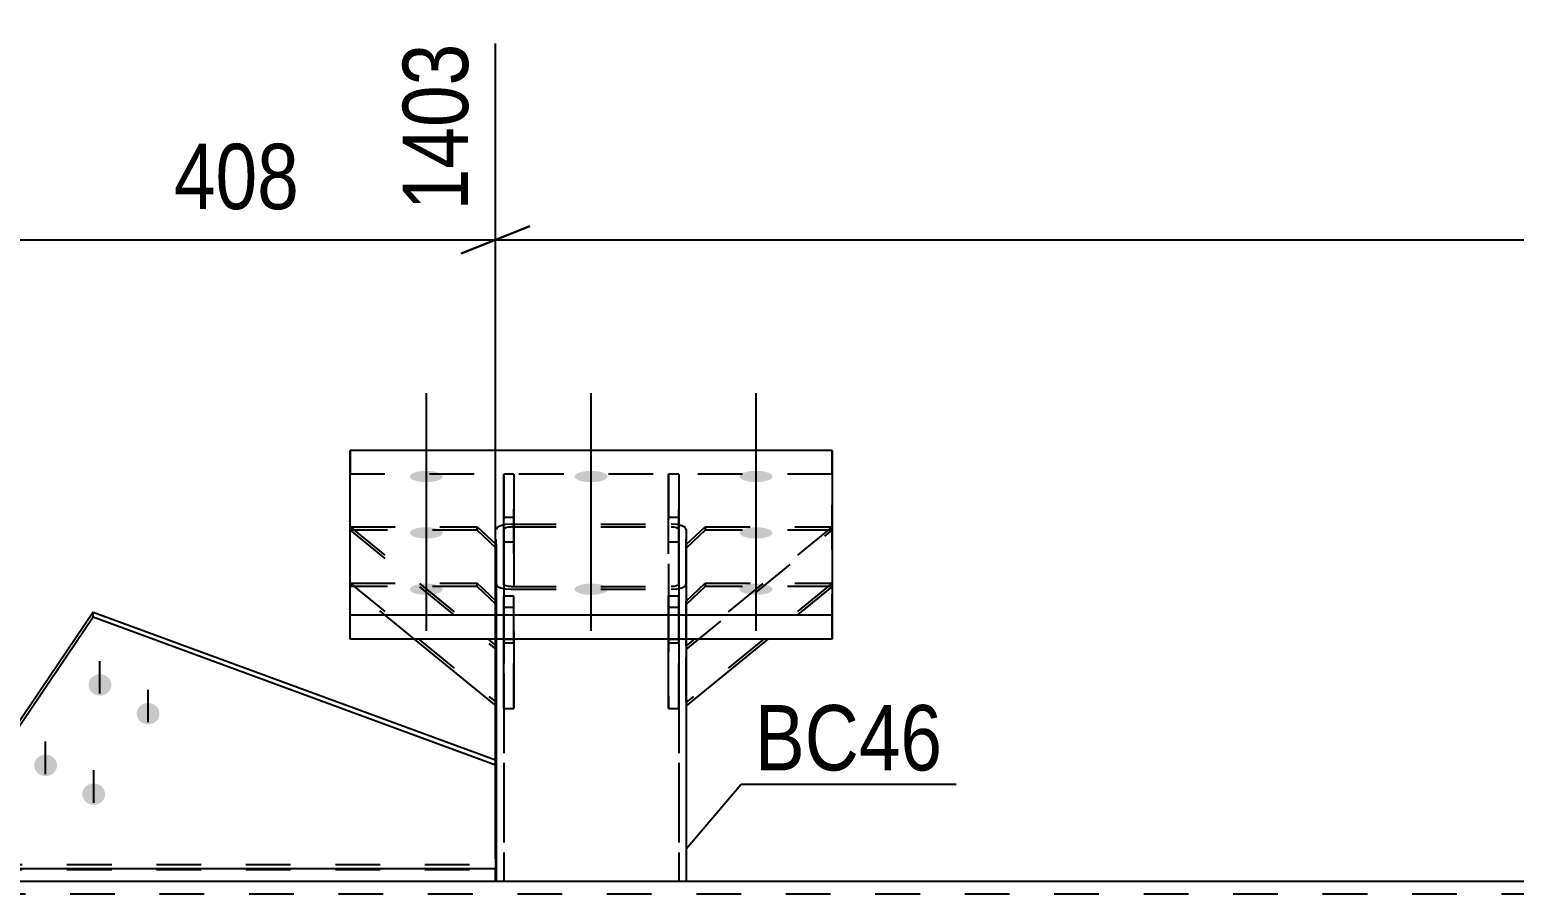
# Model space of a CAD drawing. Header units: millimetres. Extents: x 0 to 841, y 0 to 594.
# Drawn here: x 82.2 to 147.3, y 91.1 to 129 of the extents above; entities that cross this region are included whole.
import ezdxf

# ---------------------------------------------------------------- set-up
doc = ezdxf.new("R2010")
doc.units = ezdxf.units.MM
doc.linetypes.add('DXK_LINE_DOT2', pattern=[3.9198, 1.9599, -1.9599])
doc.styles.add('Arial Narrow', font='ARIALN.TTF', dxfattribs={"height": 0.2})

# ---------------------------------------------------------------- blocks, each defined once
blk = doc.blocks.new('Part-761545952-5666 - 5633')
at = {"color": 2, "linetype": 'Continuous'}
for p, q in [((79.932, 91.689), (79.932, 92.245)), ((79.932, 92.245), (79.932, 92.245)), ((102.626, 92.245), (79.932, 92.245)), ((102.626, 92.245), (102.626, 91.689))]:
    blk.add_line(p, q, dxfattribs=at)
at = {"color": 7, "linetype": 'DXK_LINE_DOT2'}
for p, q in [((79.932, 92.245), (79.932, 91.689)), ((79.932, 92.245), (79.932, 92.245)), ((102.626, 91.689), (102.626, 92.245)), ((79.932, 91.689), (79.932, 91.689)), ((102.626, 91.689), (79.932, 91.689))]:
    blk.add_line(p, q, dxfattribs=at)
blk = doc.blocks.new('Bolt-761545952-5667 - 5633')
at = {"linetype": 'Continuous'}
for points in [[(85.297, 100.778), (85.401, 100.768), (85.5, 100.738), (85.591, 100.688), (85.668, 100.623), (85.73, 100.543), (85.772, 100.454), (85.794, 100.357), (85.794, 100.259), (85.772, 100.163), (85.73, 100.073), (85.668, 99.994), (85.591, 99.928), (85.5, 99.879), (85.401, 99.849), (85.297, 99.839), (85.193, 99.849), (85.094, 99.879), (85.003, 99.928), (84.925, 99.994), (84.864, 100.073), (84.821, 100.163), (84.8, 100.259), (84.8, 100.357), (84.821, 100.454), (84.864, 100.543), (84.925, 100.623), (85.003, 100.688), (85.094, 100.738), (85.193, 100.768)], [(87.407, 99.519), (87.511, 99.508), (87.611, 99.478), (87.701, 99.429), (87.779, 99.363), (87.84, 99.284), (87.883, 99.194), (87.904, 99.098), (87.904, 99), (87.883, 98.904), (87.84, 98.814), (87.779, 98.734), (87.701, 98.669), (87.611, 98.62), (87.511, 98.589), (87.407, 98.579), (87.303, 98.589), (87.204, 98.62), (87.113, 98.669), (87.036, 98.734), (86.974, 98.814), (86.932, 98.904), (86.91, 99), (86.91, 99.098), (86.932, 99.194), (86.974, 99.284), (87.036, 99.363), (87.113, 99.429), (87.204, 99.478), (87.303, 99.508)], [(82.914, 97.253), (83.018, 97.243), (83.117, 97.212), (83.208, 97.163), (83.286, 97.097), (83.347, 97.018), (83.39, 96.928), (83.411, 96.832), (83.411, 96.734), (83.39, 96.638), (83.347, 96.548), (83.286, 96.469), (83.208, 96.403), (83.117, 96.354), (83.018, 96.323), (82.914, 96.313), (82.81, 96.323), (82.711, 96.354), (82.62, 96.403), (82.542, 96.469), (82.481, 96.548), (82.439, 96.638), (82.417, 96.734), (82.417, 96.832), (82.439, 96.928), (82.481, 97.018), (82.542, 97.097), (82.62, 97.163), (82.711, 97.212), (82.81, 97.243)], [(85.024, 95.993), (85.128, 95.983), (85.228, 95.953), (85.318, 95.904), (85.396, 95.838), (85.457, 95.758), (85.5, 95.669), (85.522, 95.573), (85.522, 95.474), (85.5, 95.378), (85.457, 95.289), (85.396, 95.209), (85.318, 95.143), (85.228, 95.094), (85.128, 95.064), (85.024, 95.054), (84.92, 95.064), (84.821, 95.094), (84.73, 95.143), (84.653, 95.209), (84.591, 95.289), (84.549, 95.378), (84.527, 95.474), (84.527, 95.573), (84.549, 95.669), (84.591, 95.758), (84.653, 95.838), (84.73, 95.904), (84.821, 95.953), (84.92, 95.983)]]:
    blk.add_hatch(color=1, dxfattribs=at).paths.add_polyline_path(points)
at = {"color": 1, "linetype": 'Continuous'}
for p, q in [((85.297, 99.928), (85.297, 101.354)), ((87.407, 98.669), (87.407, 100.094)), ((82.914, 96.403), (82.914, 97.828)), ((85.024, 95.143), (85.024, 96.569))]:
    blk.add_line(p, q, dxfattribs=at)
blk = doc.blocks.new('Part-761545952-5651 - 5633')
at = {"color": 2, "linetype": 'Continuous'}
for p, q in [((84.996, 103.499), (79.932, 96.008)), ((84.996, 103.271), (84.996, 103.499)), ((84.996, 103.499), (102.626, 97.024)), ((84.996, 103.271), (79.932, 95.78)), ((102.626, 96.796), (84.996, 103.271)), ((102.626, 97.024), (102.626, 92.245)), ((79.932, 96.008), (79.932, 92.245))]:
    blk.add_line(p, q, dxfattribs=at)
at = {"color": 7, "linetype": 'DXK_LINE_DOT2'}
for p, q in [((79.932, 92.445), (102.626, 92.445)), ((79.932, 92.245), (79.932, 92.217)), ((79.932, 92.217), (79.932, 92.245)), ((79.932, 92.217), (102.626, 92.217)), ((102.626, 92.217), (102.626, 92.245)), ((102.626, 92.245), (102.626, 92.217))]:
    blk.add_line(p, q, dxfattribs=at)
blk = doc.blocks.new('Part-761545952-5678 - 5633')
at = {"color": 7, "linetype": 'DXK_LINE_DOT2'}
for p, q in [((96.264, 107.085), (96.264, 107.237)), ((96.264, 107.237), (101.82, 107.237)), ((96.264, 107.237), (102.653, 102.016)), ((101.82, 107.085), (96.264, 107.085)), ((96.264, 107.085), (102.653, 101.864)), ((101.82, 107.085), (101.82, 107.237)), ((101.82, 107.237), (102.653, 106.454)), ((102.653, 106.302), (101.82, 107.085)), ((102.653, 106.302), (102.653, 106.454)), ((102.653, 106.454), (102.653, 102.016)), ((102.653, 101.864), (102.653, 106.302)), ((102.653, 101.864), (102.653, 102.016))]:
    blk.add_line(p, q, dxfattribs=at)
blk = doc.blocks.new('Part-761545952-5673 - 5633')
at = {"color": 7, "linetype": 'DXK_LINE_DOT2'}
for p, q in [((96.264, 104.615), (96.264, 104.767)), ((96.264, 104.767), (101.82, 104.767)), ((96.264, 104.767), (102.653, 99.546)), ((101.82, 104.615), (101.82, 104.767)), ((101.82, 104.767), (102.653, 103.984)), ((101.82, 104.615), (96.264, 104.615)), ((99.078, 102.315), (96.264, 104.615)), ((102.653, 103.832), (101.82, 104.615)), ((102.653, 103.832), (102.653, 103.984)), ((102.653, 103.984), (102.653, 99.546)), ((102.653, 103.832), (102.653, 102.315)), ((102.653, 99.394), (102.653, 99.546))]:
    blk.add_line(p, q, dxfattribs=at)
at = {"color": 2, "linetype": 'Continuous'}
for p, q in [((102.653, 99.394), (99.078, 102.315)), ((102.653, 102.315), (102.653, 99.394))]:
    blk.add_line(p, q, dxfattribs=at)
blk = doc.blocks.new('Part-761545952-5683 - 5633')
at = {"color": 7, "linetype": 'DXK_LINE_DOT2'}
for p, q in [((110.986, 103.984), (111.82, 104.767)), ((117.375, 104.767), (110.986, 99.546)), ((111.82, 104.767), (117.375, 104.767)), ((111.82, 104.767), (111.82, 104.615)), ((117.375, 104.767), (117.375, 104.615)), ((111.82, 104.615), (110.986, 103.832)), ((117.375, 104.615), (111.82, 104.615)), ((117.375, 104.615), (114.561, 102.315)), ((110.986, 99.546), (110.986, 103.984)), ((110.986, 103.984), (110.986, 103.832)), ((110.986, 103.832), (110.986, 102.315)), ((110.986, 99.546), (110.986, 99.394))]:
    blk.add_line(p, q, dxfattribs=at)
at = {"color": 2, "linetype": 'Continuous'}
for p in [(110.986, 102.315), (114.561, 102.315)]:
    blk.add_line(p, (110.986, 99.394), dxfattribs=at)
blk = doc.blocks.new('Part-761545952-5688 - 5633')
at = {"color": 7, "linetype": 'DXK_LINE_DOT2'}
for p, q in [((110.653, 109.536), (110.208, 109.536)), ((110.208, 109.536), (110.208, 102.13)), ((110.208, 107.636), (110.208, 109.536)), ((110.653, 102.13), (110.653, 109.536)), ((110.653, 109.536), (110.653, 107.636)), ((110.653, 107.636), (110.208, 107.636)), ((110.208, 106.568), (110.208, 107.636)), ((110.653, 107.636), (110.653, 106.568)), ((110.653, 106.568), (110.208, 106.568)), ((110.208, 102.13), (110.208, 106.568)), ((110.653, 106.568), (110.653, 102.13)), ((110.653, 102.13), (110.208, 102.13))]:
    blk.add_line(p, q, dxfattribs=at)
blk = doc.blocks.new('Part-761545952-5693 - 5633')
at = {"color": 7, "linetype": 'DXK_LINE_DOT2'}
for p, q in [((103.431, 109.536), (102.986, 109.536)), ((102.986, 109.536), (102.986, 102.13)), ((102.986, 107.636), (102.986, 109.536)), ((103.431, 102.13), (103.431, 109.536)), ((103.431, 109.536), (103.431, 107.636)), ((103.431, 107.636), (102.986, 107.636)), ((102.986, 106.568), (102.986, 107.636)), ((103.431, 107.636), (103.431, 106.568)), ((103.431, 106.568), (102.986, 106.568)), ((102.986, 102.13), (102.986, 106.568)), ((103.431, 106.568), (103.431, 102.13)), ((103.431, 102.13), (102.986, 102.13))]:
    blk.add_line(p, q, dxfattribs=at)
blk = doc.blocks.new('Part-761545952-5698 - 5633')
at = {"color": 7, "linetype": 'DXK_LINE_DOT2'}
for p, q in [((110.209, 104.216), (110.209, 103.718)), ((110.209, 102.316), (110.209, 104.216)), ((110.209, 104.216), (110.653, 104.216)), ((110.653, 103.718), (110.653, 104.216)), ((110.653, 102.316), (110.653, 104.216)), ((110.209, 103.718), (110.209, 99.28)), ((110.209, 103.718), (110.653, 103.718)), ((110.653, 99.28), (110.653, 103.718))]:
    blk.add_line(p, q, dxfattribs=at)
at = {"color": 2, "linetype": 'Continuous'}
for p, q in [((110.209, 99.28), (110.209, 102.316)), ((110.209, 102.316), (110.653, 102.316)), ((110.653, 102.316), (110.653, 99.28)), ((110.209, 99.28), (110.653, 99.28))]:
    blk.add_line(p, q, dxfattribs=at)
blk = doc.blocks.new('Part-761545952-5703 - 5633')
at = {"color": 7, "linetype": 'DXK_LINE_DOT2'}
for p, q in [((102.986, 104.216), (102.986, 103.718)), ((102.987, 102.316), (102.986, 104.216)), ((102.986, 104.216), (103.431, 104.216)), ((103.431, 103.718), (103.431, 104.216)), ((103.431, 102.316), (103.431, 104.216)), ((102.986, 103.718), (102.986, 99.28)), ((102.986, 103.718), (103.431, 103.718)), ((103.431, 99.28), (103.431, 103.718))]:
    blk.add_line(p, q, dxfattribs=at)
at = {"color": 2, "linetype": 'Continuous'}
for p, q in [((102.986, 99.28), (102.987, 102.316)), ((102.987, 102.316), (103.431, 102.316)), ((103.431, 102.316), (103.431, 99.28)), ((102.986, 99.28), (103.431, 99.28))]:
    blk.add_line(p, q, dxfattribs=at)
blk = doc.blocks.new('Bolt-761545952-5732 - 5633')
at = {"linetype": 'Continuous'}
for points in [[(99.597, 109.193), (99.447, 109.198), (99.304, 109.214), (99.173, 109.24), (99.061, 109.275), (98.972, 109.316), (98.91, 109.364), (98.879, 109.414), (98.879, 109.466), (98.91, 109.516), (98.972, 109.563), (99.061, 109.605), (99.173, 109.64), (99.304, 109.666), (99.447, 109.681), (99.597, 109.687), (99.747, 109.681), (99.891, 109.666), (100.022, 109.64), (100.134, 109.605), (100.223, 109.563), (100.284, 109.516), (100.316, 109.466), (100.316, 109.414), (100.284, 109.364), (100.223, 109.316), (100.134, 109.275), (100.022, 109.24), (99.891, 109.214), (99.747, 109.198)], [(106.82, 109.193), (106.669, 109.198), (106.526, 109.214), (106.395, 109.24), (106.283, 109.275), (106.194, 109.316), (106.133, 109.364), (106.101, 109.414), (106.101, 109.466), (106.133, 109.516), (106.194, 109.563), (106.283, 109.605), (106.395, 109.64), (106.526, 109.666), (106.669, 109.681), (106.82, 109.687), (106.97, 109.681), (107.113, 109.666), (107.244, 109.64), (107.356, 109.605), (107.445, 109.563), (107.506, 109.516), (107.538, 109.466), (107.538, 109.414), (107.506, 109.364), (107.445, 109.316), (107.356, 109.275), (107.244, 109.24), (107.113, 109.214), (106.97, 109.198)], [(114.042, 109.193), (113.892, 109.198), (113.748, 109.214), (113.617, 109.24), (113.505, 109.275), (113.416, 109.316), (113.355, 109.364), (113.324, 109.414), (113.324, 109.466), (113.355, 109.516), (113.416, 109.563), (113.505, 109.605), (113.617, 109.64), (113.748, 109.666), (113.892, 109.681), (114.042, 109.687), (114.192, 109.681), (114.336, 109.666), (114.466, 109.64), (114.578, 109.605), (114.667, 109.563), (114.729, 109.516), (114.76, 109.466), (114.76, 109.414), (114.729, 109.364), (114.667, 109.316), (114.578, 109.275), (114.466, 109.24), (114.336, 109.214), (114.192, 109.198)], [(99.597, 106.723), (99.447, 106.728), (99.304, 106.744), (99.173, 106.77), (99.061, 106.804), (98.972, 106.846), (98.911, 106.893), (98.879, 106.944), (98.879, 106.996), (98.911, 107.046), (98.972, 107.093), (99.061, 107.135), (99.173, 107.17), (99.304, 107.195), (99.447, 107.211), (99.597, 107.217), (99.748, 107.211), (99.891, 107.195), (100.022, 107.17), (100.134, 107.135), (100.223, 107.093), (100.284, 107.046), (100.316, 106.996), (100.316, 106.944), (100.284, 106.893), (100.223, 106.846), (100.134, 106.804), (100.022, 106.77), (99.891, 106.744), (99.748, 106.728)], [(114.042, 106.723), (113.892, 106.728), (113.748, 106.744), (113.617, 106.77), (113.505, 106.804), (113.416, 106.846), (113.355, 106.893), (113.324, 106.944), (113.324, 106.996), (113.355, 107.046), (113.416, 107.093), (113.505, 107.135), (113.617, 107.17), (113.748, 107.195), (113.892, 107.211), (114.042, 107.217), (114.192, 107.211), (114.336, 107.195), (114.466, 107.17), (114.579, 107.135), (114.667, 107.093), (114.729, 107.046), (114.76, 106.996), (114.76, 106.944), (114.729, 106.893), (114.667, 106.846), (114.579, 106.804), (114.466, 106.77), (114.336, 106.744), (114.192, 106.728)], [(99.598, 104.253), (99.447, 104.258), (99.304, 104.274), (99.173, 104.3), (99.061, 104.334), (98.972, 104.376), (98.911, 104.423), (98.879, 104.474), (98.879, 104.525), (98.911, 104.576), (98.972, 104.623), (99.061, 104.665), (99.173, 104.699), (99.304, 104.725), (99.447, 104.741), (99.598, 104.747), (99.748, 104.741), (99.891, 104.725), (100.022, 104.699), (100.134, 104.665), (100.223, 104.623), (100.284, 104.576), (100.316, 104.525), (100.316, 104.474), (100.284, 104.423), (100.223, 104.376), (100.134, 104.334), (100.022, 104.3), (99.891, 104.274), (99.748, 104.258)], [(106.82, 104.253), (106.67, 104.258), (106.526, 104.274), (106.395, 104.3), (106.283, 104.334), (106.194, 104.376), (106.133, 104.423), (106.102, 104.474), (106.102, 104.525), (106.133, 104.576), (106.194, 104.623), (106.283, 104.665), (106.395, 104.699), (106.526, 104.725), (106.67, 104.741), (106.82, 104.747), (106.97, 104.741), (107.114, 104.725), (107.244, 104.699), (107.357, 104.665), (107.445, 104.623), (107.507, 104.576), (107.538, 104.525), (107.538, 104.474), (107.507, 104.423), (107.445, 104.376), (107.357, 104.334), (107.244, 104.3), (107.114, 104.274), (106.97, 104.258)], [(114.042, 104.253), (113.892, 104.258), (113.748, 104.274), (113.618, 104.3), (113.505, 104.334), (113.417, 104.376), (113.355, 104.423), (113.324, 104.474), (113.324, 104.525), (113.355, 104.576), (113.417, 104.623), (113.505, 104.665), (113.618, 104.699), (113.748, 104.725), (113.892, 104.741), (114.042, 104.747), (114.192, 104.741), (114.336, 104.725), (114.467, 104.699), (114.579, 104.665), (114.667, 104.623), (114.729, 104.576), (114.76, 104.525), (114.76, 104.474), (114.729, 104.423), (114.667, 104.376), (114.579, 104.334), (114.467, 104.3), (114.336, 104.274), (114.192, 104.258)]]:
    blk.add_hatch(color=1, dxfattribs=at).paths.add_polyline_path(points)
at = {"color": 1, "linetype": 'Continuous'}
for p, q in [((99.597, 107.613), (99.597, 113.094)), ((106.82, 107.613), (106.82, 113.094)), ((114.042, 107.613), (114.042, 113.094)), ((99.597, 105.143), (99.597, 110.624)), ((114.042, 105.143), (114.042, 110.624)), ((99.598, 102.672), (99.598, 108.154)), ((106.82, 102.672), (106.82, 108.154)), ((114.042, 102.672), (114.042, 108.154))]:
    blk.add_line(p, q, dxfattribs=at)
blk = doc.blocks.new('Part-761545952-5756 - 5633')
at = {"color": 7, "linetype": 'DXK_LINE_DOT2'}
for p, q in [((103.064, 107.333), (102.848, 107.284)), ((103.32, 107.351), (103.064, 107.333)), ((103.32, 107.351), (110.32, 107.351)), ((110.575, 107.333), (110.32, 107.351)), ((110.791, 107.284), (110.575, 107.333)), ((102.704, 107.21), (102.653, 107.123)), ((102.653, 104.729), (102.653, 107.123)), ((102.653, 91.689), (102.653, 107.123)), ((102.848, 107.284), (102.704, 107.21)), ((102.986, 107.123), (103.012, 107.166)), ((102.986, 104.729), (102.986, 107.123)), ((102.986, 107.123), (102.986, 91.689)), ((103.012, 107.166), (103.084, 107.203)), ((103.084, 107.203), (103.192, 107.228)), ((103.192, 107.228), (103.32, 107.237)), ((103.32, 107.237), (110.32, 107.237)), ((110.32, 107.237), (110.447, 107.228)), ((110.447, 107.228), (110.555, 107.203)), ((110.555, 107.203), (110.628, 107.166)), ((110.628, 107.166), (110.653, 107.123)), ((110.653, 104.729), (110.653, 107.123)), ((110.653, 107.123), (110.653, 91.689)), ((110.936, 107.21), (110.791, 107.284)), ((110.986, 107.123), (110.936, 107.21)), ((110.986, 104.729), (110.986, 107.123)), ((110.986, 107.123), (110.986, 91.689)), ((102.653, 104.729), (102.653, 99.394)), ((102.653, 104.729), (102.704, 104.641)), ((102.986, 104.729), (102.986, 91.689)), ((103.012, 104.685), (102.986, 104.729)), ((110.653, 104.729), (110.628, 104.685)), ((110.653, 104.729), (110.653, 91.689)), ((110.936, 104.641), (110.986, 104.729)), ((110.986, 104.729), (110.986, 99.394)), ((102.704, 104.641), (102.848, 104.567)), ((102.848, 104.567), (103.065, 104.518)), ((103.084, 104.648), (103.012, 104.685)), ((103.065, 104.518), (103.32, 104.501)), ((103.192, 104.623), (103.084, 104.648)), ((103.32, 104.615), (103.192, 104.623)), ((103.32, 104.615), (110.32, 104.615)), ((103.32, 104.501), (110.32, 104.501)), ((110.447, 104.623), (110.32, 104.615)), ((110.32, 104.501), (110.575, 104.518)), ((110.555, 104.648), (110.447, 104.623)), ((110.628, 104.685), (110.555, 104.648)), ((110.575, 104.518), (110.791, 104.567)), ((110.791, 104.567), (110.936, 104.641)), ((110.986, 91.689), (102.653, 91.689)), ((110.986, 91.689), (110.986, 91.689))]:
    blk.add_line(p, q, dxfattribs=at)
at = {"color": 2, "linetype": 'Continuous'}
for p, q in [((102.653, 99.394), (102.653, 91.689)), ((110.986, 99.394), (110.986, 91.689))]:
    blk.add_line(p, q, dxfattribs=at)
blk = doc.blocks.new('Part-761545952-5834 - 5633')
at = {"color": 2, "linetype": 'Continuous'}
for p, q in [((117.375, 110.58), (96.264, 110.58)), ((96.264, 103.359), (96.264, 110.58)), ((117.375, 110.58), (117.375, 103.359)), ((117.375, 103.359), (96.264, 103.359)), ((96.264, 102.315), (96.264, 103.359)), ((117.375, 103.359), (117.375, 102.315)), ((117.375, 102.315), (96.264, 102.315))]:
    blk.add_line(p, q, dxfattribs=at)
at = {"color": 7, "linetype": 'DXK_LINE_DOT2'}
for p, q in [((96.264, 110.58), (96.264, 109.536)), ((117.375, 109.536), (117.375, 110.58)), ((117.375, 109.536), (96.264, 109.536)), ((96.264, 102.315), (96.264, 109.536)), ((117.375, 102.315), (117.375, 109.536))]:
    blk.add_line(p, q, dxfattribs=at)
blk = doc.blocks.new('Part-761545952-5869 - 5633')
at = {"color": 2, "linetype": 'Continuous'}
blk.add_line((297.617, 91.689), (68.821, 91.689), dxfattribs=at)
at = {"color": 7, "linetype": 'DXK_LINE_DOT2'}
blk.add_line((297.617, 91.134), (68.821, 91.134), dxfattribs=at)
blk = doc.blocks.new('Part-761545952-5880 - 5633')
at = {"color": 7, "linetype": 'DXK_LINE_DOT2'}
for p, q in [((110.986, 106.454), (111.82, 107.237)), ((117.375, 107.237), (110.986, 102.016)), ((111.82, 107.085), (110.986, 106.302)), ((110.986, 101.864), (117.375, 107.085)), ((111.82, 107.237), (117.375, 107.237)), ((111.82, 107.237), (111.82, 107.085)), ((117.375, 107.085), (111.82, 107.085)), ((117.375, 107.237), (117.375, 107.085)), ((110.986, 102.016), (110.986, 106.454)), ((110.986, 106.454), (110.986, 106.302)), ((110.986, 106.302), (110.986, 101.864)), ((110.986, 102.016), (110.986, 101.864))]:
    blk.add_line(p, q, dxfattribs=at)
blk = doc.blocks.new('StraightDimension-761545952-5925 - 5633')
at = {"color": 7, "linetype": 'Continuous'}
for p, q in [((102.626, 92.689), (102.626, 128.416)), ((104.126, 120.404), (101.126, 119.204)), ((102.626, 119.804), (315.494, 119.804))]:
    blk.add_line(p, q, dxfattribs=at)
blk = doc.blocks.new('StraightDimension-761545952-5947 - 5633')
at = {"color": 7, "linetype": 'Continuous'}
for p, q in [((102.626, 92.689), (102.626, 128.416)), ((79.932, 93.245), (79.932, 126.588)), ((81.432, 120.404), (78.432, 119.204)), ((101.126, 119.204), (104.126, 120.404)), ((79.932, 119.804), (102.626, 119.804))]:
    blk.add_line(p, q, dxfattribs=at)
at = {"color": 0}
blk.add_wipeout([(94.621, 120.554), (94.621, 124.754), (87.937, 124.754), (87.937, 120.554)], dxfattribs=at)
at = {"color": 3, "style": 'Arial Narrow'}
blk.add_text('408', height=2.8633, dxfattribs=at).set_placement((88.537, 121.154))
at = {"color": 0, "linetype": 'Continuous'}
blk.add_wipeout([(102.026, 129.016), (97.826, 129.016), (97.826, 120.503), (102.026, 120.504)], dxfattribs=at)
at = {"color": 3, "linetype": 'Continuous', "style": 'Arial Narrow'}
blk.add_text('1403', height=2.8633, rotation=90.00021, dxfattribs=at).set_placement((101.426, 121.104))
blk = doc.blocks.new('Mark-761545952-5752 - 5633')
at = {"color": 30, "linetype": 'Continuous'}
for p, q in [((110.986, 93.121), (113.389, 95.962)), ((113.389, 95.962), (122.81, 95.962))]:
    blk.add_line(p, q, dxfattribs=at)
at = {"color": 0}
blk.add_wipeout([(122.21, 96.562), (122.21, 99.562), (113.989, 99.562), (113.989, 96.562)], dxfattribs=at)
blk.add_wipeout([(122.21, 96.562), (122.21, 99.562), (113.989, 99.562), (113.989, 96.562)], dxfattribs=at)
at = {"color": 3, "style": 'Arial Narrow'}
blk.add_text('BC46', height=2.8633, dxfattribs=at).set_placement((113.989, 96.562))

msp = doc.modelspace()

# ---------------------------------------------------------------- block references
for name in ['Bolt-761545952-5732 - 5633', 'Part-761545952-5834 - 5633', 'Part-761545952-5693 - 5633', 'Part-761545952-5688 - 5633', 'Part-761545952-5756 - 5633', 'Part-761545952-5678 - 5633', 'Part-761545952-5880 - 5633', 'Part-761545952-5673 - 5633', 'Part-761545952-5683 - 5633', 'Part-761545952-5703 - 5633', 'Part-761545952-5698 - 5633', 'Part-761545952-5651 - 5633', 'Bolt-761545952-5667 - 5633', 'Part-761545952-5666 - 5633', 'Part-761545952-5869 - 5633']:
    msp.add_blockref(name, (0, 0))

# ---------------------------------------------------------------- next in the draw order: block references
msp.add_blockref('StraightDimension-761545952-5925 - 5633', (0, 0))

# ---------------------------------------------------------------- next in the draw order: block references
for name in ['StraightDimension-761545952-5947 - 5633', 'Mark-761545952-5752 - 5633']:
    msp.add_blockref(name, (0, 0))

doc.saveas('drawing.dxf')
